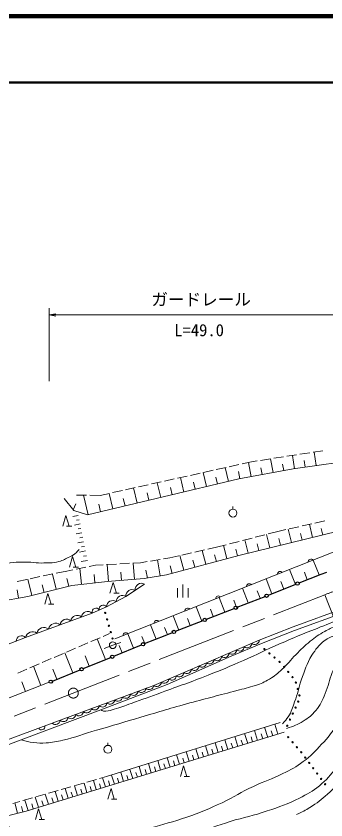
# Model space of a CAD drawing. Units: millimetres, scale not verified. Extents: x 40000 to 680000, y 20000 to 380000.
# Drawn here: x 456223 to 502912, y 258953 to 380000 of the extents above; entities that cross this region are included whole.
import ezdxf
from ezdxf.enums import TextEntityAlignment as Align

# ---------------------------------------------------------------- set-up
doc = ezdxf.new("R2010")
doc.units = ezdxf.units.MM
doc.header["$LTSCALE"] = 1000
doc.linetypes.add('CHAIN', pattern=[18.5, 12, -1.5, 3.5, -1.5])
for name, color, linetype, lineweight in [('M-BMK', 2, 'CHAIN', 13), ('M-STR-HTXT', 7, 'Continuous', 13), ('M-STR-STRC', 7, 'Continuous', 25), ('M-TTL', 2, 'Continuous', 140), ('M-TTL-LINE', 7, 'Continuous', 50), ('M-WORK', 1, 'Continuous', 13)]:
    doc.layers.add(name, color=color, linetype=linetype, lineweight=lineweight)
doc.styles.add('ＭＳ ゴシック', font='')
doc.styles.get('ＭＳ ゴシック').set_extended_font_data('MS Gothic')

# ---------------------------------------------------------------- blocks, each defined once
blk = doc.blocks.new('open_arrow')
at = {"color": 0, "linetype": 'Continuous', "lineweight": -2}
blk.add_lwpolyline([(7.5, 1.25), (0, 0), (7.5, -1.25)], dxfattribs=at)

msp = doc.modelspace()

# ---------------------------------------------------------------- linework, layer by layer
at = {"layer": 'M-BMK'}
msp.add_line((443341, 269641), (502742, 292864), dxfattribs=at)
msp.add_circle((464852, 278051), 750, dxfattribs=at)
msp.add_arc((562825, 133836), 170000, 90.85628, 110.69723, dxfattribs=at)
at = {"layer": 'M-STR-HTXT'}
for p, q in [((461225, 325000), (461225, 336000)), ((461225, 335000), (506612, 335000)), ((502742, 292864), (519093, 251039))]:
    msp.add_line(p, q, dxfattribs=at)
at = {"layer": 'M-STR-STRC'}
for p, q in [((498860, 294639), (502198, 295959)), ((502198, 295959), (503055, 296267)), ((494492, 292911), (498395, 294455)), ((489551, 290985), (493744, 292619)), ((494210, 292801), (494492, 292911)), ((484893, 289169), (489086, 290803)), ((480234, 287353), (484427, 288987)), ((478665, 286741), (479768, 287171)), ((475592, 285496), (478665, 286741)), ((470957, 283620), (475128, 285309)), ((466323, 281743), (470494, 283432)), ((461689, 279866), (465860, 281555))]:
    msp.add_line(p, q, dxfattribs=at)
for centre in [(498627, 294547), (493977, 292710), (489318, 290894), (484660, 289078), (480001, 287262), (475360, 285403), (470726, 283526), (466091, 281649), (461457, 279772)]:
    msp.add_circle(centre, 250, dxfattribs=at)
at = {"layer": 'M-TTL'}
msp.add_line((680000, 380000), (40000, 380000), dxfattribs=at)
at = {"layer": 'M-TTL-LINE'}
msp.add_line((40000, 370000), (680000, 370000), dxfattribs=at)
at = {"layer": 'M-WORK'}
for p, q in [((496519, 313636), (495037, 313406)), ((498495, 313943), (497013, 313713)), ((498151, 311838), (497862, 313844)), ((500472, 314250), (498989, 314019)), ((502448, 314556), (500966, 314326)), ((501417, 312309), (501123, 314351)), ((489811, 312468), (488347, 312142)), ((491706, 312889), (490299, 312576)), ((491634, 310641), (491238, 312785)), ((492566, 313022), (491706, 312889)), ((494543, 313329), (493060, 313099)), ((494961, 311255), (494577, 313334)), ((496555, 311550), (496371, 312546)), ((497998, 311816), (505095, 312840)), ((499784, 312074), (499637, 313094)), ((483954, 311166), (482490, 310841)), ((484899, 309139), (484394, 311264)), ((485907, 311600), (484442, 311275)), ((487859, 312034), (486395, 311708)), ((488222, 309928), (487728, 312005)), ((489919, 310325), (489722, 311397)), ((489804, 310304), (497998, 311816)), ((493297, 310948), (493105, 311988)), ((467003, 304890), (489804, 310304)), ((480049, 310298), (478585, 309973)), ((482002, 310732), (480538, 310407)), ((481499, 308332), (480983, 310506)), ((486560, 309534), (486314, 310572)), ((474192, 308997), (472728, 308671)), ((474462, 306661), (473922, 308937)), ((476145, 309431), (474680, 309105)), ((478097, 309864), (476633, 309539)), ((478021, 307506), (477493, 309730)), ((479760, 307919), (479502, 309006)), ((483199, 308735), (482947, 309798)), ((466850, 307844), (465320, 307865)), ((467096, 304912), (466399, 307850)), ((468881, 307816), (467350, 307837)), ((470288, 308129), (468881, 307816)), ((470821, 305797), (470268, 308125)), ((472240, 308563), (470776, 308238)), ((476242, 307084), (475977, 308196)), ((463459, 307377), (464922, 305524)), ((464832, 305638), (465209, 306569)), ((468959, 305354), (468682, 306518)), ((472642, 306229), (472372, 307367)), ((464922, 305524), (467003, 304890)), ((488897, 305765), (488897, 306165)), ((463266, 303172), (463746, 304772)), ((463746, 304772), (464226, 303172)), ((465604, 304803), (464800, 304642)), ((465733, 304160), (465331, 304080)), ((501260, 303656), (502724, 303985)), ((464626, 303172), (463826, 303172)), ((465862, 303517), (465037, 303352)), ((465994, 302858), (465582, 302775)), ((495667, 302398), (496870, 302669)), ((497717, 300707), (497222, 302748)), ((497358, 302778), (498821, 303107)), ((499309, 303217), (500773, 303546)), ((500896, 301479), (500413, 303465)), ((502443, 301855), (502208, 302822)), ((466127, 302198), (465281, 302028)), ((466262, 301521), (465839, 301436)), ((489793, 298784), (504962, 302466)), ((492261, 301522), (493714, 301896)), ((494453, 299915), (493957, 301958)), ((494198, 302020), (495667, 302398)), ((499306, 301093), (499065, 302086)), ((466398, 300844), (465530, 300670)), ((486433, 300024), (487903, 300402)), ((487995, 298302), (487463, 300289)), ((488387, 300527), (489840, 300900)), ((490324, 301025), (491777, 301398)), ((491183, 299121), (490698, 301121)), ((492818, 299518), (492570, 300540)), ((496085, 300311), (495837, 301331)), ((466677, 299455), (465786, 299276)), ((466538, 300150), (466104, 300063)), ((505263, 299752), (471114, 286201)), ((481215, 298841), (482678, 299173)), ((483165, 299283), (484628, 299615)), ((484816, 297451), (484259, 299531)), ((485116, 299726), (486433, 300024)), ((489585, 298728), (489319, 299722)), ((464261, 297032), (464741, 298632)), ((464741, 298632), (465221, 297032)), ((466963, 298030), (466049, 297846)), ((466820, 298743), (466375, 298653)), ((474988, 297683), (475966, 297849)), ((476459, 297932), (477938, 298182)), ((477933, 295700), (477528, 298113)), ((478431, 298266), (479410, 298431)), ((478868, 295857), (489793, 298784)), ((479410, 298431), (480727, 298730)), ((481487, 296559), (480895, 298768)), ((483151, 297005), (482873, 298045)), ((486405, 297876), (486139, 298870)), ((501883, 295835), (501003, 298061)), ((463851, 296431), (464797, 296626)), ((465621, 297032), (464821, 297032)), ((465287, 296727), (466756, 297030)), ((466076, 294430), (465815, 296836)), ((467246, 297131), (468192, 297326)), ((468192, 297326), (469343, 297386)), ((469842, 297413), (471340, 297491)), ((470145, 294868), (469942, 297418)), ((471839, 297518), (473337, 297596)), ((473837, 297623), (474988, 297683)), ((474057, 295179), (473862, 297624)), ((476003, 295376), (475800, 296583)), ((479719, 296085), (479424, 297190)), ((498322, 294426), (497442, 296648)), ((458329, 295278), (459797, 295585)), ((460287, 295687), (461755, 295994)), ((462286, 293679), (461702, 295983)), ((462245, 296096), (463851, 296431)), ((468111, 294651), (467973, 295922)), ((472101, 295024), (472004, 296246)), ((475527, 295297), (478868, 295857)), ((500103, 295130), (499662, 296243)), ((456371, 294869), (457840, 295176)), ((458600, 292743), (457975, 295204)), ((457993, 292590), (464626, 294272)), ((460443, 293211), (460151, 294363)), ((464163, 294155), (463865, 295328)), ((464626, 294272), (470016, 294858)), ((470016, 294858), (475527, 295297)), ((470374, 293081), (470854, 294681)), ((470854, 294681), (471334, 293081)), ((481350, 292428), (481350, 294428)), ((494766, 293019), (493888, 295238)), ((496544, 293723), (496104, 294834)), ((456609, 292346), (456389, 293596)), ((460532, 291435), (461012, 293035)), ((461012, 293035), (461492, 291435)), ((471734, 293081), (470934, 293081)), ((480550, 292428), (480550, 293828)), ((482150, 292428), (482150, 293828)), ((491210, 291631), (490351, 293834)), ((492988, 292325), (492555, 293436)), ((447751, 290785), (457993, 292590)), ((487685, 290257), (486835, 292439)), ((489447, 290944), (489018, 292046)), ((461892, 291435), (461092, 291435)), ((484195, 288897), (483353, 291057)), ((485940, 289577), (485515, 290668)), ((497966, 288047), (506246, 291071)), ((480738, 287549), (479904, 289689)), ((482466, 288223), (482045, 289303)), ((498180, 287486), (506440, 290503)), ((477322, 286197), (476461, 288323)), ((469337, 286590), (470319, 287012)), ((473921, 284820), (473051, 286969)), ((479026, 286882), (478609, 287952)), ((492862, 286021), (497966, 288047)), ((493228, 285533), (498180, 287486)), ((467499, 285802), (468877, 286393)), ((469716, 283117), (468462, 286215)), ((475622, 285509), (475191, 286571)), ((463823, 284224), (465201, 284816)), ((465661, 285013), (467039, 285604)), ((470783, 285251), (469506, 284788)), ((470783, 285251), (471993, 285666)), ((472202, 284123), (471766, 285198)), ((488644, 283607), (493228, 285533)), ((461985, 283436), (463363, 284027)), ((464760, 281109), (463546, 284106)), ((467238, 282113), (466611, 283662)), ((478986, 279339), (488644, 283607)), ((458309, 281859), (459688, 282450)), ((459959, 279185), (458831, 282083)), ((460147, 282647), (461525, 283239)), ((456471, 281070), (457850, 281662)), ((462363, 280139), (461756, 281637)), ((451824, 276020), (461225, 279678)), ((457641, 278283), (457077, 279732)), ((469012, 275510), (478986, 279339)), ((451698, 269048), (469012, 275510)), ((469868, 265476), (496022, 273633)), ((492624, 270926), (492165, 272430)), ((494138, 271387), (493676, 272901)), ((494899, 271620), (494667, 272381)), ((495661, 271852), (495197, 273376)), ((457746, 260292), (496618, 272143)), ((489625, 270011), (489172, 271496)), ((491119, 270467), (490664, 271962)), ((491871, 270696), (491642, 271448)), ((493381, 271156), (493150, 271913)), ((470059, 270184), (470059, 270584)), ((485197, 268661), (484753, 270118)), ((486664, 269108), (486217, 270575)), ((487402, 269333), (487177, 270071)), ((488139, 269558), (487689, 271034)), ((488882, 269785), (488656, 270527)), ((490372, 270239), (490144, 270986)), ((480855, 267337), (480419, 268766)), ((482293, 267776), (481854, 269214)), ((483741, 268217), (483299, 269665)), ((484469, 268439), (484247, 269168)), ((485931, 268885), (485707, 269618)), ((478005, 266469), (477575, 267880)), ((479425, 266902), (478992, 268322)), ((480140, 267119), (479922, 267834)), ((481574, 267557), (481354, 268276)), ((483017, 267997), (482796, 268720)), ((473800, 265186), (473378, 266570)), ((475193, 265611), (474768, 267004)), ((475893, 265825), (475680, 266526)), ((476594, 266038), (476167, 267440)), ((477300, 266254), (477085, 266959)), ((478715, 266685), (478499, 267395)), ((480986, 265500), (481466, 267100)), ((481466, 267100), (481946, 265500)), ((468797, 265169), (469868, 265476)), ((469674, 263928), (469255, 265300)), ((471040, 264345), (470624, 265711)), ((471728, 264555), (471518, 265242)), ((472415, 264764), (471996, 266140)), ((473107, 264975), (472896, 265667)), ((474496, 265399), (474284, 266095)), ((482346, 265500), (481546, 265500)), ((463030, 263515), (464472, 263928)), ((464952, 264066), (466394, 264479)), ((465490, 262653), (465050, 264094)), ((466907, 263085), (466475, 264503)), ((466875, 264617), (468317, 265031)), ((467605, 263298), (467392, 263995)), ((468302, 263510), (467877, 264905)), ((468988, 263719), (468779, 264405)), ((470357, 264137), (470149, 264820)), ((459185, 262412), (460627, 262825)), ((461094, 261312), (460632, 262827)), ((461108, 262963), (462549, 263377)), ((462583, 261766), (462129, 263256)), ((463316, 261990), (463092, 262722)), ((464048, 262213), (463602, 263678)), ((464769, 262433), (464549, 263154)), ((466199, 262869), (465982, 263578)), ((470049, 262098), (470529, 263698)), ((470529, 263698), (471009, 262098)), ((455712, 261415), (456782, 261722)), ((456458, 259962), (456060, 261515)), ((457263, 261860), (458704, 262274)), ((458040, 260381), (457562, 261946)), ((459579, 260851), (459110, 262390)), ((460336, 261081), (460105, 261839)), ((461838, 261539), (461611, 262284)), ((471409, 262098), (470609, 262098)), ((452795, 259024), (457746, 260292)), ((457251, 260165), (457048, 260957)), ((458809, 260616), (458575, 261386)), ((459138, 259001), (459618, 260601)), ((459618, 260601), (460098, 259001)), ((460498, 259001), (459698, 259001))]:
    msp.add_line(p, q, dxfattribs=at)
for points in [[(475562, 294475), (472777, 292600), (469839, 291039), (467679, 290111), (462856, 288355), (457632, 286431), (449178, 283155), (440569, 279871), (431644, 276628), (426132, 274921), (422401, 273970), (418573, 273555), (414500, 273701), (411988, 273994), (407964, 274896)], [(461684, 273514), (476962, 279217), (492862, 286021)], [(437379, 265200), (451369, 269685), (461684, 273514)]]:
    msp.add_lwpolyline(points, dxfattribs=at)
for centre, radius in [((488897, 305165), 600), ((469664, 290118), 100), ((469940, 289157), 100), ((470216, 288196), 100), ((470492, 287234), 100), ((470783, 285251), 500), ((470768, 286273), 100), ((493633, 284674), 100), ((494399, 284032), 100), ((495165, 283389), 100), ((495932, 282747), 100), ((496600, 282007), 100), ((497235, 281235), 100), ((497870, 280462), 100), ((498398, 279634), 100), ((498660, 278669), 100), ((498922, 277704), 100), ((498752, 276775), 100), ((497915, 274959), 100), ((498334, 275867), 100), ((497497, 274051), 100), ((497078, 273142), 100), ((497243, 271414), 100), ((470059, 269584), 600), ((497894, 270655), 100), ((498545, 269896), 100), ((499197, 269137), 100), ((499799, 268340), 100), ((500396, 267537), 100), ((500992, 266734), 100), ((501588, 265932), 100), ((502184, 265129), 100), ((502781, 264326), 100)]:
    msp.add_circle(centre, radius, dxfattribs=at)
for centre, radius, start, end in [((500659, 297799), 417, 37.90389, 185.38348), ((496011, 295955), 417, 37.90389, 185.38348), ((475120, 293629), 955, 62.38793, 185.50515), ((491364, 294111), 417, 37.90389, 185.38348), ((473727, 292692), 955, 62.38793, 185.50515), ((470781, 291040), 941, 55.94776, 180.02149), ((472249, 291820), 941, 55.94776, 180.02149), ((486716, 292266), 417, 37.90389, 185.38348), ((468257, 290255), 596, 32.49349, 194.01928), ((469337, 290719), 596, 32.49349, 194.01928), ((482069, 290422), 417, 37.90389, 185.38348), ((465432, 288780), 982, 49.39297, 170.61459), ((467040, 289365), 982, 49.39297, 170.61459), ((462196, 287461), 1111, 53.57798, 166.85522), ((463825, 288195), 982, 49.39297, 170.61459), ((477421, 288578), 417, 37.90389, 185.38348), ((458714, 286178), 1111, 53.57798, 166.85522), ((460455, 286820), 1111, 53.57798, 166.85522), ((472774, 286734), 417, 37.90389, 185.38348), ((457043, 285859), 821, 44.19011, 178.17259), ((492186, 286032), 677, 227.31246, 359.02107), ((488778, 284574), 677, 227.31246, 359.02107), ((489914, 285060), 677, 227.31246, 359.02107), ((491050, 285546), 677, 227.31246, 359.02107), ((486507, 283603), 677, 227.31246, 359.02107), ((487643, 284089), 677, 227.31246, 359.02107), ((483100, 282145), 677, 227.31246, 359.02107), ((484236, 282631), 677, 227.31246, 359.02107), ((485371, 283117), 677, 227.31246, 359.02107), ((480828, 281173), 677, 227.31246, 359.02107), ((481964, 281659), 677, 227.31246, 359.02107), ((477421, 279715), 677, 227.31246, 359.02107), ((478557, 280201), 677, 227.31246, 359.02107), ((479693, 280687), 677, 227.31246, 359.02107), ((475097, 278832), 692, 225.41756, 355.52406), ((476273, 279271), 692, 225.41756, 355.52406), ((471572, 277516), 692, 225.41756, 355.52406), ((472747, 277955), 692, 225.41756, 355.52406), ((473922, 278394), 692, 225.41756, 355.52406), ((468046, 276200), 692, 225.41756, 355.52406), ((469221, 276639), 692, 225.41756, 355.52406), ((470397, 277077), 692, 225.41756, 355.52406), ((464520, 274884), 692, 225.41756, 355.52406), ((465696, 275323), 692, 225.41756, 355.52406), ((466871, 275761), 692, 225.41756, 355.52406), ((462170, 274006), 692, 225.41756, 355.52406), ((463345, 274445), 692, 225.41756, 355.52406), ((460057, 273030), 512, 213.04321, 7.68245)]:
    msp.add_arc(centre, radius, start, end, dxfattribs=at)
for points, knots in [([(426655, 294627), (427833, 294692), (428152, 294719), (429110, 294806), (430698, 294950), (431578, 295117), (433158, 295326), (435127, 295586), (436226, 295769), (438198, 296009), (439351, 296149), (439997, 296241), (441157, 296318), (442513, 296407), (443277, 296376), (444636, 296383), (446154, 296391), (447008, 296236), (448522, 296350), (449797, 296447), (450503, 296604), (451757, 296854), (452982, 297099), (453629, 297420), (454862, 297618), (456248, 297842), (457051, 297760), (458455, 297749), (459066, 297743), (459405, 297616), (460016, 297635), (461054, 297667), (461660, 297602), (462666, 297862), (463343, 298038), (463684, 298261), (464308, 298578), (464733, 298794), (464999, 298903), (465332, 299244), (465493, 299409), (465561, 299481), (465709, 299699)], [0, 0, 0, 0, 1, 1, 1, 2, 2, 2, 3, 3, 3, 4, 4, 4, 5, 5, 5, 6, 6, 6, 7, 7, 7, 8, 8, 8, 9, 9, 9, 10, 10, 10, 11, 11, 11, 12, 12, 12, 13, 13, 13, 14, 14, 14, 14]), ([(469012, 275510), (469117, 275429), (469170, 275398), (469285, 275358), (469455, 275299), (469566, 275338), (469745, 275349), (470253, 275380), (470526, 275492), (471019, 275615), (472036, 275868), (472566, 276140), (473555, 276486), (475350, 277115), (476348, 277491), (478134, 278146), (480876, 279150), (482428, 279673), (485143, 280747), (487244, 281579), (488416, 282058), (490486, 282964), (492625, 283901), (493783, 284516), (495922, 285453), (498119, 286416), (499355, 286948), (501597, 287803), (503061, 288361), (503851, 288796), (505380, 289137), (506616, 289412), (507321, 289668), (508586, 289615), (509366, 289582), (509826, 289552), (510557, 289276), (511016, 289103), (511300, 289001), (511652, 288659), (512028, 288294), (512101, 287975), (512369, 287524), (512899, 286632), (512958, 285973), (513643, 285194), (514009, 284780), (514250, 284557), (514738, 284298), (515197, 284056), (515499, 283993), (516013, 283920), (517000, 283781), (517569, 283950), (518561, 284040), (520182, 284185), (521082, 284347), (522683, 284637), (524076, 284889), (524833, 285150), (526227, 285393), (527351, 285590), (527732, 285645), (529116, 285821)], [0, 0, 0, 0, 1, 1, 1, 2, 2, 2, 3, 3, 3, 4, 4, 4, 5, 5, 5, 6, 6, 6, 7, 7, 7, 8, 8, 8, 9, 9, 9, 10, 10, 10, 11, 11, 11, 12, 12, 12, 13, 13, 13, 14, 14, 14, 15, 15, 15, 16, 16, 16, 17, 17, 17, 18, 18, 18, 19, 19, 19, 20, 20, 20, 21, 21, 21, 21]), ([(457018, 271033), (457826, 270786), (458098, 270707), (458810, 270607), (459571, 270500), (460008, 270504), (460775, 270541), (461752, 270587), (462289, 270753), (463244, 270965), (465275, 271417), (466358, 271880), (468355, 272465), (470956, 273229), (472412, 273661), (475015, 274420), (477907, 275264), (479517, 275772), (482422, 276570), (485183, 277329), (486745, 277700), (489511, 278442), (490603, 278735), (491234, 278839), (492305, 279205), (493155, 279496), (493633, 279685), (494402, 280148), (495212, 280636), (495615, 280997), (496314, 281635), (497184, 282428), (497538, 283006), (498371, 283838), (499188, 284655), (499630, 285137), (500539, 285849), (501356, 286489), (501822, 286850), (502734, 287345), (503377, 287694), (503749, 287896), (504460, 288070), (505227, 288258), (505697, 288311), (506477, 288194), (507361, 288062), (507857, 287871), (508630, 287422), (509426, 286960), (509816, 286606), (510506, 285997), (511709, 284938), (512238, 284195), (513365, 283055), (514345, 282062), (514660, 281749), (515892, 280530)], [0, 0, 0, 0, 1, 1, 1, 2, 2, 2, 3, 3, 3, 4, 4, 4, 5, 5, 5, 6, 6, 6, 7, 7, 7, 8, 8, 8, 9, 9, 9, 10, 10, 10, 11, 11, 11, 12, 12, 12, 13, 13, 13, 14, 14, 14, 15, 15, 15, 16, 16, 16, 17, 17, 17, 18, 18, 18, 19, 19, 19, 19]), ([(496365, 273424), (496799, 273870), (496936, 274051), (497241, 274499), (497772, 275278), (497862, 275834), (498197, 276716), (498675, 277975), (498740, 278749), (499202, 280014), (499745, 281500), (499947, 282403), (500795, 283738), (501399, 284688), (501764, 285256), (502667, 285928), (503261, 286371), (503664, 286551), (504379, 286744), (505169, 286958), (505670, 287035), (506470, 286864), (507410, 286663), (507923, 286405), (508720, 285868), (509820, 285128), (510259, 284475), (511110, 283459), (511698, 282756), (511889, 282259), (512384, 281488), (513050, 280450), (513257, 280120), (514076, 278822)], [0, 0, 0, 0, 1, 1, 1, 2, 2, 2, 3, 3, 3, 4, 4, 4, 5, 5, 5, 6, 6, 6, 7, 7, 7, 8, 8, 8, 9, 9, 9, 10, 10, 10, 11, 11, 11, 11]), ([(496962, 272713), (498136, 273109), (498583, 273245), (499491, 273828), (500304, 274351), (500768, 274676), (501383, 275421), (502108, 276299), (502341, 276927), (502797, 277970), (503318, 279166), (503334, 279943), (503862, 281136), (504240, 281991), (504383, 282541), (505007, 283237), (505462, 283745), (505733, 284091), (506374, 284325), (506902, 284518), (507259, 284568), (507808, 284445), (508360, 284320), (508634, 284091), (509069, 283728), (509625, 283262), (509819, 282878), (510250, 282294), (510659, 281740), (510807, 281373), (511219, 280821), (511540, 280390), (511714, 280136), (512108, 279772), (512499, 279412), (512684, 279297), (513210, 278976)], [0, 0, 0, 0, 1, 1, 1, 2, 2, 2, 3, 3, 3, 4, 4, 4, 5, 5, 5, 6, 6, 6, 7, 7, 7, 8, 8, 8, 9, 9, 9, 10, 10, 10, 11, 11, 11, 12, 12, 12, 12]), ([(452555, 258981), (453148, 258773), (453313, 258710), (453790, 258512), (454420, 258251), (454779, 258111), (455369, 257769), (456136, 257325), (456484, 256945), (457254, 256508), (458175, 255987), (458693, 255658), (459710, 255366), (460604, 255110), (461132, 255045), (462060, 254981), (463292, 254897), (463991, 254969), (465219, 255101), (466934, 255286), (467853, 255653), (469533, 256043), (472194, 256661), (473688, 257002), (476323, 257723), (478528, 258326), (479777, 258630), (481938, 259375), (484065, 260109), (485231, 260604), (487274, 261546), (489154, 262412), (490102, 263111), (491973, 263995), (493684, 264802), (494727, 265070), (496414, 265926), (497660, 266559), (498391, 266887), (499500, 267738), (500679, 268642), (501256, 269258), (502268, 270346), (503266, 271420), (503774, 272074), (504617, 273273), (505307, 274254), (505457, 274958), (506170, 275922), (506622, 276533), (506832, 276953), (507465, 277375), (508069, 277778), (508489, 277889), (509197, 278052), (510009, 278240), (510494, 278211), (511327, 278192), (512080, 278174), (512503, 278101), (513237, 277935), (514133, 277733), (514593, 277471), (515469, 277196), (516305, 276934), (516747, 276636), (517619, 276559), (518359, 276494), (518773, 276657), (519511, 276738), (520414, 276838), (520912, 277025), (521821, 277017), (522350, 277012), (522675, 277001), (523155, 276778), (523750, 276502), (523966, 276148), (524429, 275683), (525110, 274999), (525301, 274430), (526042, 273811), (526714, 273250), (527137, 272982), (527914, 272577), (528886, 272068), (529522, 271992), (530562, 271641), (532964, 270829), (533794, 270642), (536794, 269829)], [0, 0, 0, 0, 1, 1, 1, 2, 2, 2, 3, 3, 3, 4, 4, 4, 5, 5, 5, 6, 6, 6, 7, 7, 7, 8, 8, 8, 9, 9, 9, 10, 10, 10, 11, 11, 11, 12, 12, 12, 13, 13, 13, 14, 14, 14, 15, 15, 15, 16, 16, 16, 17, 17, 17, 18, 18, 18, 19, 19, 19, 20, 20, 20, 21, 21, 21, 22, 22, 22, 23, 23, 23, 24, 24, 24, 25, 25, 25, 26, 26, 26, 27, 27, 27, 28, 28, 28, 29, 29, 29, 30, 30, 30, 30]), ([(429039, 246477), (429717, 246645), (429929, 246715), (430482, 246920), (431349, 247243), (431795, 247527), (432593, 247995), (433713, 248653), (434319, 249071), (435314, 249907), (436379, 250802), (436825, 251466), (437823, 252436), (438604, 253195), (438932, 253767), (439854, 254347), (440531, 254773), (440992, 254878), (441765, 255084), (442760, 255349), (443344, 255483), (444374, 255462), (445590, 255437), (446265, 255270), (447460, 255044), (449162, 254723), (450086, 254407), (451781, 254048), (453973, 253584), (455195, 253275), (457416, 252973), (459365, 252709), (460468, 252636), (462433, 252555), (464057, 252488), (464972, 252469), (466595, 252555), (468524, 252658), (469615, 252713), (471513, 253073), (473698, 253488), (474855, 254012), (476969, 254706), (479479, 255529), (480845, 256108), (483340, 256975), (485341, 257670), (486457, 258074), (488478, 258708), (490646, 259388), (491919, 259577), (494073, 260301), (496002, 260949), (497094, 261317), (498911, 262232), (500147, 262854), (500852, 263222), (501918, 264104), (503037, 265029), (503591, 265652), (504467, 266812), (505589, 268299), (506000, 269282), (506936, 270894), (507752, 272300), (507847, 273340), (508947, 274537), (509509, 275151), (509867, 275522), (510639, 275832), (511174, 276046), (511518, 276135), (512093, 276091), (512723, 276042), (513085, 275900), (513626, 275573), (514434, 275084), (514817, 274694), (515478, 274020), (516594, 272879), (517028, 272069), (518086, 270874), (519056, 269778), (519512, 269060), (520655, 268146), (521425, 267529), (521897, 267188), (522825, 266852), (523884, 266467), (524449, 266505), (525692, 266533)], [0, 0, 0, 0, 1, 1, 1, 2, 2, 2, 3, 3, 3, 4, 4, 4, 5, 5, 5, 6, 6, 6, 7, 7, 7, 8, 8, 8, 9, 9, 9, 10, 10, 10, 11, 11, 11, 12, 12, 12, 13, 13, 13, 14, 14, 14, 15, 15, 15, 16, 16, 16, 17, 17, 17, 18, 18, 18, 19, 19, 19, 20, 20, 20, 21, 21, 21, 22, 22, 22, 23, 23, 23, 24, 24, 24, 25, 25, 25, 26, 26, 26, 27, 27, 27, 28, 28, 28, 29, 29, 29, 30, 30, 30, 30]), ([(498498, 259746), (499458, 260210), (499748, 260371), (500509, 260841), (501614, 261523), (502185, 261990), (503157, 262852), (504256, 263826), (504802, 264452), (505766, 265560), (506486, 266387), (506695, 267022), (507498, 267770), (508190, 268414), (508608, 268804), (509489, 269144), (510533, 269546), (511219, 269494), (512337, 269443), (513434, 269393), (514057, 269233), (515084, 268845), (516122, 268453), (516636, 268076), (517613, 267551), (519263, 266665), (519789, 266312), (521735, 265102)], [0, 0, 0, 0, 1, 1, 1, 2, 2, 2, 3, 3, 3, 4, 4, 4, 5, 5, 5, 6, 6, 6, 7, 7, 7, 8, 8, 8, 9, 9, 9, 9])]:
    msp.add_open_spline(points, degree=3, knots=knots, dxfattribs=at)

# ---------------------------------------------------------------- block references
at = {"layer": 'M-STR-HTXT', "xscale": 133, "yscale": 133}
msp.add_blockref('open_arrow', (461225, 335000), dxfattribs=at)

# ---------------------------------------------------------------- texts
at = {"layer": 'M-STR-HTXT', "style": 'ＭＳ ゴシック'}
msp.add_text('ガードレール', height=1833, dxfattribs=at).set_placement((484106, 337330), align=Align.MIDDLE_CENTER)
msp.add_text('L=49.0', height=1833, dxfattribs=at).set_placement((483804, 331240), align=Align.BOTTOM_CENTER)

doc.saveas('drawing.dxf')
